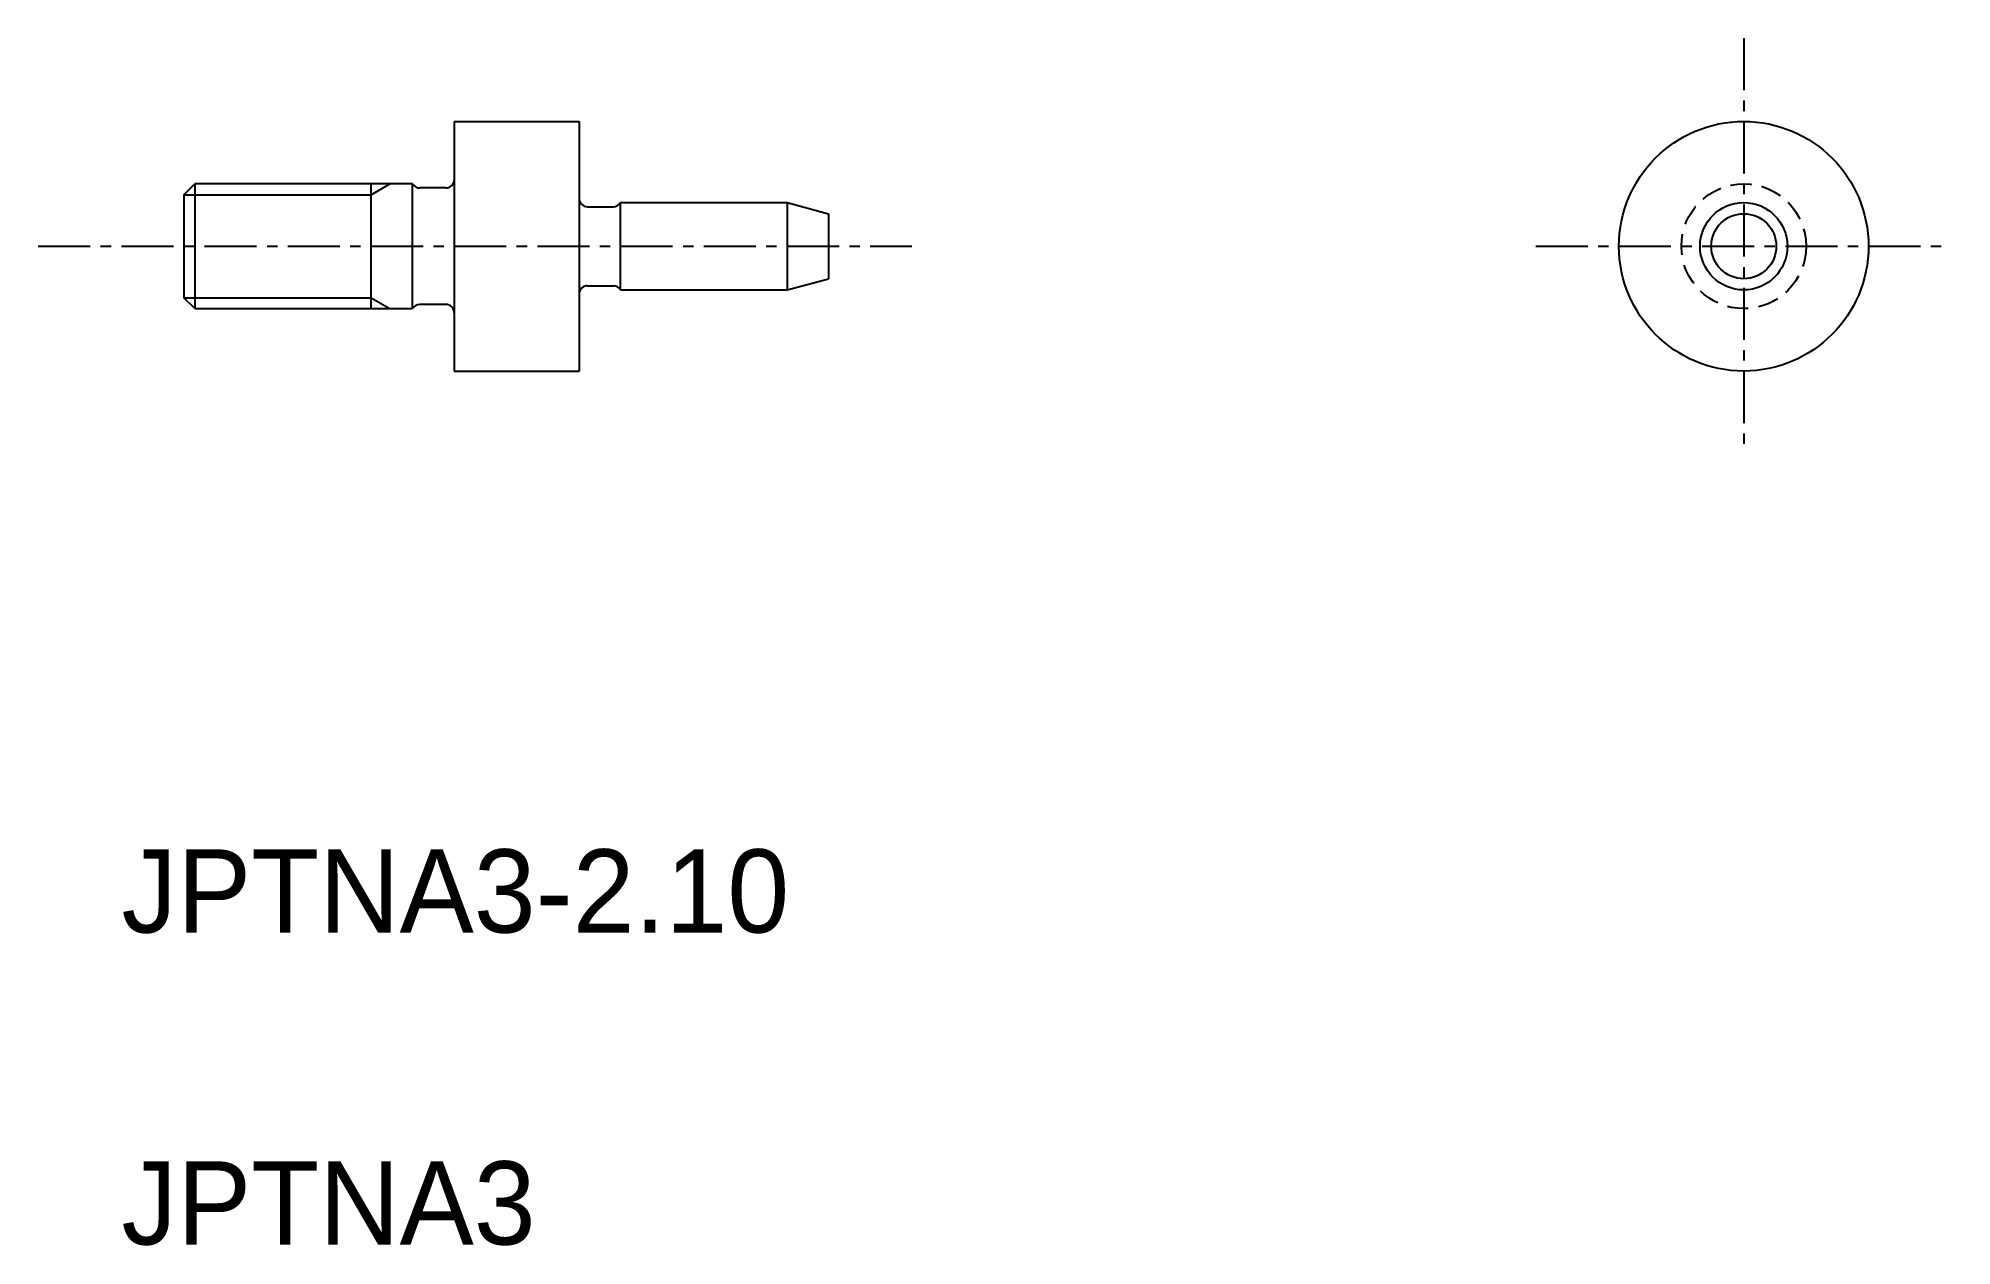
# Model space of a CAD drawing. Extents: x -1467.4 to -1421.4, y -304.6 to -275.6.
import ezdxf

# ---------------------------------------------------------------- set-up
doc = ezdxf.new("R2010")
doc.units = 0
doc.linetypes.add('CENTER', pattern=[2, 1.25, -0.25, 0.25, -0.25])
doc.linetypes.add('DASHED', pattern=[0.75, 0.5, -0.25])
doc.layers.get('0').update_dxf_attribs({"linetype": 'CONTINUOUS'})
doc.layers.add('CENTER', color=1, linetype='CENTER')

msp = doc.modelspace()

# ---------------------------------------------------------------- linework, layer by layer
at = {"color": 7, "linetype": 'CONTINUOUS'}
for p, q in [((-1457.435, -277.619), (-1457.435, -283.619)), ((-1457.435, -277.619), (-1454.435, -277.619)), ((-1454.435, -277.619), (-1454.435, -283.619)), ((-1463.935, -279.382), (-1463.672, -279.119)), ((-1458.435, -279.119), (-1463.672, -279.119)), ((-1463.672, -279.119), (-1463.672, -282.119)), ((-1459.435, -282.119), (-1459.435, -279.119)), ((-1458.435, -282.119), (-1458.435, -279.119)), ((-1457.635, -279.219), (-1458.262, -279.219)), ((-1463.935, -279.382), (-1463.935, -281.857)), ((-1454.235, -279.669), (-1453.608, -279.669)), ((-1453.435, -279.569), (-1449.435, -279.569)), ((-1453.435, -281.669), (-1453.435, -279.569)), ((-1449.435, -279.569), (-1449.435, -281.669)), ((-1449.435, -279.569), (-1448.435, -279.837)), ((-1448.435, -279.837), (-1448.435, -281.401)), ((-1449.435, -281.669), (-1448.435, -281.401)), ((-1463.672, -282.119), (-1463.935, -281.857)), ((-1454.235, -281.569), (-1453.608, -281.569)), ((-1453.435, -281.669), (-1449.435, -281.669)), ((-1463.672, -282.119), (-1458.435, -282.119)), ((-1457.635, -282.019), (-1458.262, -282.019)), ((-1457.435, -283.619), (-1454.435, -283.619))]:
    msp.add_line(p, q, dxfattribs=at)
at = {"color": 3}
for p, q in [((-1459.435, -279.382), (-1458.98, -279.119)), ((-1463.935, -279.382), (-1459.435, -279.382)), ((-1463.935, -281.857), (-1459.435, -281.857)), ((-1459.435, -281.857), (-1458.98, -282.119))]:
    msp.add_line(p, q, dxfattribs=at)
at = {"color": 7, "linetype": 'CONTINUOUS'}
for radius in [3, 1.05, 0.782]:
    msp.add_circle((-1426.435, -280.619), radius, dxfattribs=at)
at = {"color": 3, "linetype": 'DASHED'}
msp.add_circle((-1426.435, -280.619), 1.5, dxfattribs=at)
at = {"color": 7, "linetype": 'CONTINUOUS'}
for centre, start, end in [((-1458.262, -279.019), 210, 270), ((-1457.635, -279.019), 270, 0), ((-1454.235, -279.469), 180, 270), ((-1453.608, -279.469), 270, 330), ((-1454.235, -281.769), 90, 180), ((-1453.608, -281.769), 30, 90), ((-1458.262, -282.219), 90, 150), ((-1457.635, -282.219), 0, 90)]:
    msp.add_arc(centre, 0.2, start, end, dxfattribs=at)
at = {"layer": 'CENTER', "color": 1, "linetype": 'CENTER'}
for p, q in [((-1426.435, -275.619), (-1426.435, -285.619)), ((-1467.435, -280.619), (-1446.435, -280.619)), ((-1431.435, -280.619), (-1421.435, -280.619))]:
    msp.add_line(p, q, dxfattribs=at)

# ---------------------------------------------------------------- texts
at = {"color": 7, "linetype": 'CONTINUOUS'}
for s, p in [('JPTNA3-2.10', (-1465.435, -297.119)), ('JPTNA3', (-1465.435, -304.619))]:
    msp.add_text(s, height=2, dxfattribs=at).set_placement(p)

doc.saveas('drawing.dxf')
